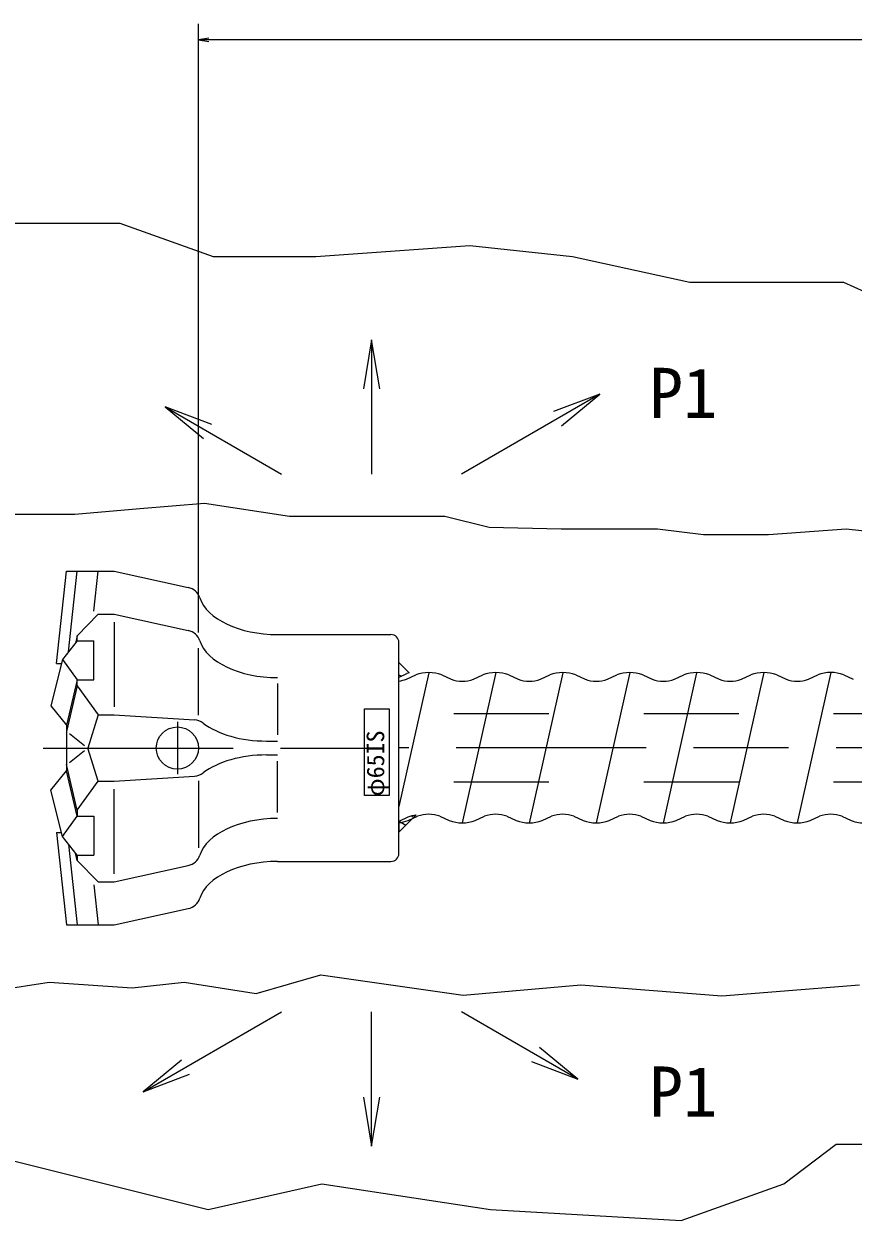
# Model space of a CAD drawing. Units: millimetres on the paper. Extents: x 35 to 806, y 25 to 569.
# Drawn here: x 106.4 to 158.8, y 244.2 to 319.9 of the extents above; entities that cross this region are included whole.
import ezdxf
from ezdxf.enums import TextEntityAlignment as Align

# ---------------------------------------------------------------- set-up
doc = ezdxf.new("R2010")
doc.units = ezdxf.units.MM
doc.linetypes.add('DASHED_SPACED', pattern=[12, 6, -6])
doc.linetypes.add('USER1', pattern=[24, 12, -3, 6, -3])
for name, color, linetype, lineweight in [('1外形線', 7, 'Continuous', 13), ('3隠れ線', 2, 'DASHED_SPACED', 13), ('4中心線', 7, 'USER1', 13), ('6寸法線', 2, 'Continuous', 13)]:
    doc.layers.add(name, color=color, linetype=linetype, lineweight=lineweight)
doc.styles.add('ＭＳ ゴシック', font='')
doc.styles.get('ＭＳ ゴシック').set_extended_font_data('MS Gothic')

# ---------------------------------------------------------------- blocks, each defined once
blk = doc.blocks.new('open_arrow')
at = {"color": 0, "linetype": 'Continuous', "lineweight": -2}
blk.add_lwpolyline([(7.5, 1.25), (0, 0), (7.5, -1.25)], dxfattribs=at)

msp = doc.modelspace()

# ---------------------------------------------------------------- hatches: boundary and pattern name
at = {"layer": '4中心線'}
h = msp.add_hatch(dxfattribs=at)
h.set_pattern_fill('USER', color=256, style=0, pattern_type=2)
h.set_pattern_definition([(330, (130.093, 279.521), (0.33333, 0.57735), [])])
h.paths.add_polyline_path([(130.747, 278.87), (130.604, 278.824), (130.569, 278.811), (130.093, 278.587), (130.093, 279.524)])
h = msp.add_hatch(dxfattribs=at)
h.set_pattern_fill('USER', color=256, style=0, pattern_type=2)
h.set_pattern_definition([(330, (130.102, 269.512), (0.33333, 0.57735), [])])
h.paths.add_polyline_path([(130.685, 269.783), (130.797, 269.822), (130.922, 269.856), (131.049, 269.882), (131.177, 269.9), (130.102, 268.826), (130.102, 269.515)])

# ---------------------------------------------------------------- linework, layer by layer
at = {"layer": '1外形線'}
for p, q in [((109.622, 288.877), (105.182, 288.877)), ((113.712, 289.227), (109.622, 288.877)), ((117.801, 289.577), (113.712, 289.227)), ((123.176, 288.76), (117.801, 289.577)), ((128.084, 288.76), (123.176, 288.76)), ((132.991, 288.76), (128.084, 288.76)), ((135.796, 288.059), (132.991, 288.76)), ((140.353, 287.942), (135.796, 288.059)), ((146.429, 287.942), (140.353, 287.942)), ((149.35, 287.592), (146.429, 287.942)), ((153.44, 287.592), (149.35, 287.592)), ((158.347, 287.942), (153.44, 287.592)), ((161.619, 287.592), (158.347, 287.942)), ((108.451, 279.461), (109.081, 285.294)), ((109.081, 285.294), (112.093, 285.294)), ((109.208, 280.194), (109.76, 285.294)), ((110.821, 282.778), (111.093, 285.294)), ((112.093, 285.294), (116.776, 284.27)), ((109.76, 281.222), (111.093, 282.576)), ((111.093, 282.576), (112.093, 282.576)), ((112.093, 282.576), (116.776, 281.552)), ((112.093, 282.072), (112.093, 276.719)), ((122.426, 281.294), (129.593, 281.294)), ((109.76, 280.892), (108.826, 279.711)), ((109.76, 281.222), (109.655, 280.76)), ((109.76, 280.892), (109.76, 281.222)), ((109.76, 280.892), (110.826, 280.892)), ((110.826, 278.439), (110.826, 280.892)), ((130.093, 267.461), (130.093, 280.794)), ((117.426, 276.196), (117.426, 280.432)), ((108.826, 279.711), (108.096, 276.794)), ((108.451, 279.461), (108.764, 279.461)), ((108.826, 279.711), (109.76, 278.439)), ((109.76, 278.439), (109.093, 275.567)), ((109.76, 278.047), (109.76, 278.439)), ((109.76, 278.439), (110.826, 278.439)), ((131.975, 278.877), (130.093, 270.43)), ((130.568, 278.474), (131.158, 278.746)), ((132.802, 278.746), (133.392, 278.474)), ((132.802, 278.746), (133.392, 278.474)), ((136.213, 278.897), (134.096, 269.397)), ((134.801, 278.474), (135.391, 278.746)), ((137.035, 278.746), (137.625, 278.474)), ((140.442, 278.877), (138.325, 269.377)), ((139.035, 278.474), (139.624, 278.746)), ((141.269, 278.746), (141.858, 278.474)), ((141.269, 278.746), (141.858, 278.474)), ((144.679, 278.897), (142.563, 269.396)), ((143.268, 278.474), (143.858, 278.746)), ((145.502, 278.746), (146.092, 278.474)), ((148.908, 278.877), (146.792, 269.377)), ((147.501, 278.474), (148.091, 278.746)), ((149.735, 278.746), (150.325, 278.474)), ((149.735, 278.746), (150.325, 278.474)), ((153.146, 278.897), (151.029, 269.396)), ((151.735, 278.474), (152.324, 278.746)), ((153.969, 278.746), (154.558, 278.474)), ((157.379, 278.896), (155.263, 269.396)), ((155.968, 278.474), (156.558, 278.746)), ((158.202, 278.746), (158.792, 278.474)), ((109.76, 278.047), (109.093, 275.175)), ((109.76, 278.047), (111.093, 276.226)), ((122.426, 278.205), (122.426, 274.966)), ((108.096, 276.794), (109.093, 275.567)), ((111.093, 276.226), (110.426, 274.127)), ((111.093, 276.226), (112.093, 276.226)), ((112.093, 276.226), (117.174, 275.904)), ((109.093, 275.567), (109.093, 272.687)), ((109.271, 275.036), (110.231, 274.281)), ((121.72, 274.566), (122.426, 274.566)), ((109.271, 273.219), (110.231, 273.974)), ((111.093, 272.029), (110.426, 274.127)), ((109.76, 270.207), (109.093, 273.079)), ((121.72, 273.689), (122.426, 273.689)), ((122.426, 270.049), (122.426, 273.288)), ((108.096, 271.461), (109.093, 272.687)), ((109.76, 269.816), (109.093, 272.687)), ((112.093, 272.029), (117.174, 272.351)), ((108.826, 268.544), (108.096, 271.461)), ((109.76, 270.207), (111.093, 272.029)), ((111.093, 272.029), (112.093, 272.029)), ((112.093, 266.182), (112.093, 271.536)), ((117.426, 272.058), (117.426, 267.822)), ((109.76, 270.207), (109.76, 269.816)), ((108.826, 268.544), (109.76, 269.816)), ((109.76, 269.816), (110.826, 269.816)), ((110.826, 269.816), (110.826, 267.362)), ((130.093, 269.796), (130.096, 269.797)), ((130.686, 269.546), (131.275, 269.818)), ((132.685, 269.817), (133.274, 269.545)), ((134.919, 269.545), (135.508, 269.817)), ((136.918, 269.817), (137.508, 269.545)), ((139.152, 269.546), (139.742, 269.818)), ((141.151, 269.817), (141.741, 269.545)), ((143.385, 269.545), (143.975, 269.817)), ((145.385, 269.817), (145.974, 269.545)), ((147.619, 269.546), (148.208, 269.818)), ((149.618, 269.817), (150.208, 269.545)), ((151.852, 269.545), (152.442, 269.817)), ((153.851, 269.817), (154.441, 269.545)), ((156.086, 269.546), (156.675, 269.818)), ((158.085, 269.818), (158.674, 269.546)), ((108.451, 268.794), (109.081, 262.961)), ((108.451, 268.794), (108.764, 268.794)), ((109.76, 267.362), (108.826, 268.544)), ((109.208, 268.06), (109.76, 262.961)), ((109.76, 267.032), (109.655, 267.495)), ((109.76, 267.362), (110.826, 267.362)), ((109.76, 267.362), (109.76, 267.032)), ((109.76, 267.032), (111.093, 265.678)), ((122.426, 266.961), (129.593, 266.961)), ((112.093, 265.678), (116.776, 266.702)), ((110.821, 265.476), (111.093, 262.961)), ((111.093, 265.678), (112.093, 265.678)), ((112.093, 262.961), (116.776, 263.985)), ((109.081, 262.961), (112.093, 262.961)), ((121.073, 258.627), (125.163, 259.795)), ((125.163, 259.795), (134.16, 258.51)), ((103.429, 258.627), (107.986, 259.328)), ((107.986, 259.328), (113.244, 258.978)), ((113.244, 258.978), (116.516, 259.328)), ((116.516, 259.328), (121.073, 258.627)), ((134.16, 258.51), (141.587, 259.165)), ((141.587, 259.165), (150.501, 258.479)), ((150.501, 258.479), (159.188, 259.165))]:
    msp.add_line(p, q, dxfattribs=at)
at = {"layer": '1外形線', "color": 4}
for points in [[(227.003, 296.351), (222.139, 296.119), (215.653, 295.425), (205.924, 294.73), (198.744, 293.804), (194.575, 293.804), (183.225, 297.045), (173.496, 299.361), (165.389, 300.287), (158.209, 303.528), (148.48, 303.528), (141.068, 305.149), (134.582, 305.843), (124.854, 305.149), (118.368, 305.149), (112.482, 307.26), (101.132, 307.26)], [(105.07, 248.221), (118.041, 244.98), (125.222, 246.601), (135.877, 244.98), (147.922, 244.285), (154.407, 246.601), (157.719, 249.111), (165.826, 249.111), (169.763, 251.426), (176.249, 251.426), (182.04, 251.657), (192.463, 252.352), (202.192, 251.657), (217.711, 250.731), (224.891, 249.111), (237.168, 244.249)]]:
    msp.add_lwpolyline(points, dxfattribs=at)
at = {"layer": '1外形線'}
msp.add_lwpolyline([(127.928, 271.131), (127.928, 276.603), (129.468, 276.603), (129.468, 271.131)], close=True, dxfattribs=at)
msp.add_circle((116.093, 274.127), 1.333, dxfattribs=at)
for centre, radius, start, end in [((116.562, 283.293), 1, 18.2715, 77.66091), ((116.562, 280.575), 1, 18.2715, 77.66091), ((129.593, 280.794), 0.5, 0, 90), ((129.863, 280.346), 2, 276.59563, 290.63617), ((131.98, 276.562), 2.333, 69.36613, 110.63387), ((134.097, 280.346), 2, 249.36605, 290.63617), ((136.213, 276.562), 2.333, 69.36613, 110.63387), ((138.33, 280.346), 2, 249.36605, 290.63617), ((140.447, 276.562), 2.333, 69.36613, 110.63387), ((142.563, 280.346), 2, 249.36605, 290.63617), ((144.68, 276.562), 2.333, 69.36613, 110.63387), ((146.797, 280.346), 2, 249.36605, 290.63617), ((148.913, 276.562), 2.333, 69.36613, 110.63387), ((151.03, 280.346), 2, 249.36605, 290.63617), ((153.147, 276.562), 2.333, 69.36613, 110.63387), ((155.263, 280.346), 2, 249.36605, 290.63617), ((157.38, 276.563), 2.333, 69.36613, 110.63387), ((117.111, 274.906), 1, 52.83599, 86.37537), ((117.111, 273.349), 1, 273.62463, 307.16401), ((131.98, 267.946), 2, 69.36992, 110.63395), ((136.213, 267.946), 2, 69.36992, 110.63395), ((140.447, 267.946), 2, 69.36992, 110.63395), ((144.68, 267.946), 2, 69.36992, 110.63395), ((148.913, 267.946), 2, 69.36992, 110.63395), ((153.147, 267.946), 2, 69.36992, 110.63395), ((157.38, 267.946), 2, 69.36992, 110.63395), ((129.863, 271.729), 2.333, 275.64866, 290.63387), ((134.097, 271.729), 2.333, 249.36613, 290.63387), ((138.33, 271.729), 2.333, 249.36613, 290.63387), ((142.563, 271.729), 2.333, 249.36613, 290.63387), ((146.797, 271.729), 2.333, 249.36613, 290.63387), ((151.03, 271.729), 2.333, 249.36613, 290.63387), ((155.263, 271.729), 2.333, 249.36613, 290.63387), ((159.497, 271.729), 2.333, 249.36613, 273.01012), ((116.562, 267.679), 1, 282.33909, 341.7285), ((129.593, 267.461), 0.5, 270, 0), ((116.562, 264.962), 1, 282.33909, 341.7285)]:
    msp.add_arc(centre, radius, start, end, dxfattribs=at)
for centre, start_param, end_param in [((122.426, 284.127), 0.184956, 1.570796), ((122.426, 281.41), 0.184956, 1.570796), ((121.72, 277.399), 0.641919, 1.570796), ((121.72, 270.855), 4.712389, 5.641267), ((122.426, 266.845), 4.712389, 6.098229), ((122.426, 264.127), 4.712389, 6.098229)]:
    msp.add_ellipse(centre, major_axis=(-5, 0), ratio=0.566667, start_param=start_param, end_param=end_param, dxfattribs=at)
at = {"layer": '3隠れ線'}
for p, q in [((595.564, 276.294), (130.093, 276.294)), ((595.564, 271.961), (130.093, 271.961))]:
    msp.add_line(p, q, dxfattribs=at)
at = {"layer": '4中心線', "color": 1}
for p, q in [((116.093, 275.771), (116.093, 272.483)), ((107.615, 274.127), (130.093, 274.127)), ((601.715, 274.127), (130.093, 274.142))]:
    msp.add_line(p, q, dxfattribs=at)
at = {"layer": '4中心線', "linetype": 'Continuous'}
for points in [[(130.747, 278.87), (130.604, 278.824), (130.569, 278.811), (130.093, 278.587), (130.093, 279.524)], [(130.685, 269.783), (130.797, 269.822), (130.922, 269.856), (131.049, 269.882), (131.177, 269.9), (130.102, 268.826), (130.102, 269.515)]]:
    msp.add_lwpolyline(points, close=True, dxfattribs=at)
at = {"layer": '6寸法線'}
for p, q in [((117.426, 281.432), (117.426, 319.861)), ((301.268, 318.861), (117.426, 318.861)), ((128.363, 299.917), (128.363, 291.424)), ((142.795, 296.474), (134.048, 291.424)), ((115.322, 295.67), (122.677, 291.424)), ((113.93, 252.415), (122.677, 257.465)), ((128.363, 248.973), (128.363, 257.465)), ((141.403, 253.219), (134.048, 257.465))]:
    msp.add_line(p, q, dxfattribs=at)

# ---------------------------------------------------------------- block references
at = {"layer": '6寸法線', "xscale": 0.0889, "yscale": 0.0889}
msp.add_blockref('open_arrow', (117.426, 318.861), dxfattribs=at)
at = {"layer": '6寸法線', "xscale": 0.413, "yscale": 0.413}
for p, rotation in [((128.363, 299.917), 270), ((142.795, 296.474), 210), ((115.322, 295.67), 330), ((141.403, 253.219), 150), ((113.93, 252.415), 30), ((128.363, 248.973), 90)]:
    msp.add_blockref('open_arrow', p, dxfattribs=dict(at, rotation=rotation))

# ---------------------------------------------------------------- texts
at = {"layer": '1外形線', "style": 'ＭＳ ゴシック'}
for p in [(145.897, 294.027), (145.897, 249.899)]:
    msp.add_text('P1', height=3.165, dxfattribs=at).set_placement(p, align=Align.BOTTOM_LEFT)
msp.add_text('φ65IS', height=1.108, rotation=90, dxfattribs=at).set_placement((129.498, 271.07), align=Align.BOTTOM_LEFT)

doc.saveas('drawing.dxf')
